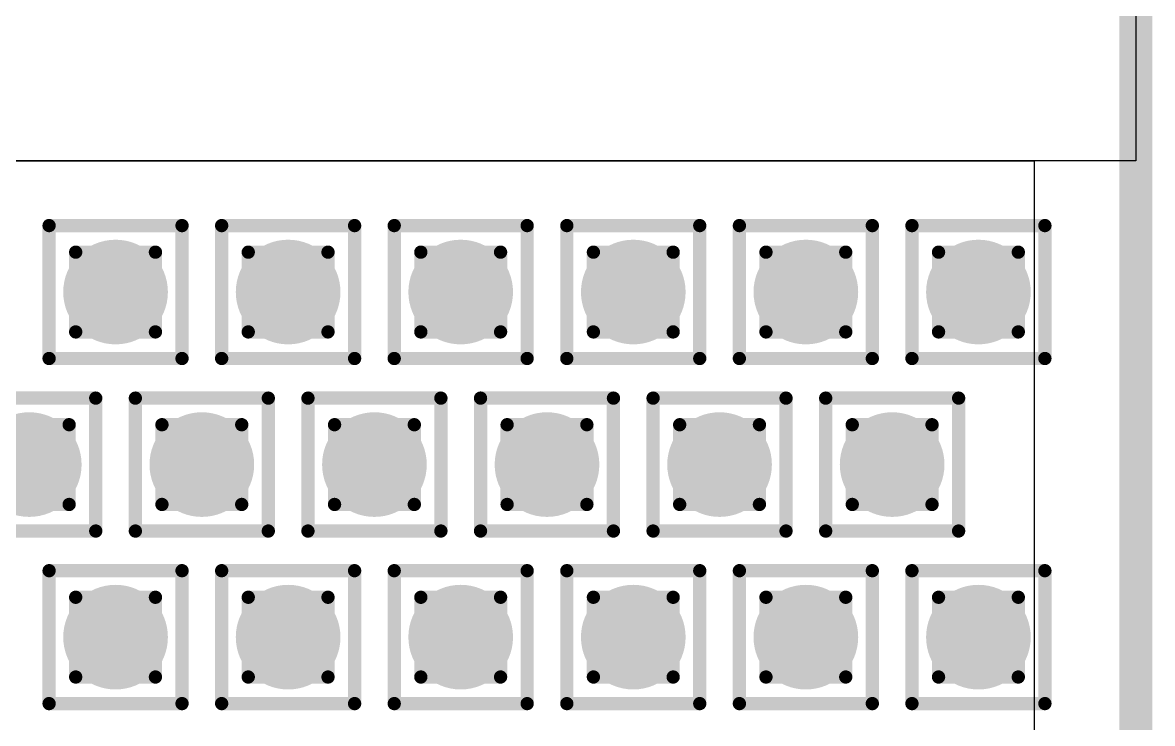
# Model space of a CAD drawing. Header units: inches. Extents: x -12 to 5357, y -8 to 5291.
# Drawn here: x 41.746 to 46.064, y 11.706 to 14.385 of the extents above; entities that cross this region are included whole.
import ezdxf

# ---------------------------------------------------------------- set-up
doc = ezdxf.new("R2010")
doc.units = ezdxf.units.IN
for name, color, linetype in [('Board Outline', 216, 'Continuous'), ('Bottom Layer', 5, 'Continuous'), ('Drill Drawing', 1, 'Continuous'), ('Ground', 16, 'Continuous'), ('Multi-Layer', 9, 'Continuous'), ('Power', 76, 'Continuous'), ('Top Layer', 1, 'Continuous'), ('Via Holes', 16, 'Continuous')]:
    doc.layers.add(name, color=color, linetype=linetype)

msp = doc.modelspace()

# ---------------------------------------------------------------- hatches: boundary and pattern name
at = {"layer": 'Bottom Layer'}
h = msp.add_hatch(color=5, dxfattribs=at)
edge = h.paths.add_edge_path()
edge.add_arc((42.1011, 13.3553), 0.2, 0, 360)
h = msp.add_hatch(color=5, dxfattribs=at)
edge = h.paths.add_edge_path()
edge.add_arc((42.7606, 13.3553), 0.2, 0, 360)
h = msp.add_hatch(color=5, dxfattribs=at)
edge = h.paths.add_edge_path()
edge.add_arc((43.4201, 13.3553), 0.2, 0, 360)
h = msp.add_hatch(color=5, dxfattribs=at)
edge = h.paths.add_edge_path()
edge.add_arc((44.0797, 13.3553), 0.2, 0, 360)
h = msp.add_hatch(color=5, dxfattribs=at)
edge = h.paths.add_edge_path()
edge.add_arc((44.7392, 13.3553), 0.2, 0, 360)
h = msp.add_hatch(color=5, dxfattribs=at)
edge = h.paths.add_edge_path()
edge.add_arc((45.3987, 13.3553), 0.2, 0, 360)
h = msp.add_hatch(color=5, dxfattribs=at)
edge = h.paths.add_edge_path()
edge.add_arc((41.7713, 12.6958), 0.2, 0, 360)
h = msp.add_hatch(color=5, dxfattribs=at)
edge = h.paths.add_edge_path()
edge.add_arc((42.4308, 12.6958), 0.2, 0, 360)
h = msp.add_hatch(color=5, dxfattribs=at)
edge = h.paths.add_edge_path()
edge.add_arc((43.0904, 12.6958), 0.2, 0, 360)
h = msp.add_hatch(color=5, dxfattribs=at)
edge = h.paths.add_edge_path()
edge.add_arc((43.7499, 12.6958), 0.2, 0, 360)
h = msp.add_hatch(color=5, dxfattribs=at)
edge = h.paths.add_edge_path()
edge.add_arc((44.4094, 12.6958), 0.2, 0, 360)
h = msp.add_hatch(color=5, dxfattribs=at)
edge = h.paths.add_edge_path()
edge.add_arc((45.069, 12.6958), 0.2, 0, 360)
h = msp.add_hatch(color=5, dxfattribs=at)
edge = h.paths.add_edge_path()
edge.add_arc((42.1011, 12.0362), 0.2, 0, 360)
h = msp.add_hatch(color=5, dxfattribs=at)
edge = h.paths.add_edge_path()
edge.add_arc((42.7606, 12.0362), 0.2, 0, 360)
h = msp.add_hatch(color=5, dxfattribs=at)
edge = h.paths.add_edge_path()
edge.add_arc((43.4201, 12.0362), 0.2, 0, 360)
h = msp.add_hatch(color=5, dxfattribs=at)
edge = h.paths.add_edge_path()
edge.add_arc((44.0797, 12.0362), 0.2, 0, 360)
h = msp.add_hatch(color=5, dxfattribs=at)
edge = h.paths.add_edge_path()
edge.add_arc((44.7392, 12.0362), 0.2, 0, 360)
h = msp.add_hatch(color=5, dxfattribs=at)
edge = h.paths.add_edge_path()
edge.add_arc((45.3987, 12.0362), 0.2, 0, 360)
at = {"layer": 'Ground'}
h = msp.add_hatch(color=16, dxfattribs=at)
edge = h.paths.add_edge_path()
edge.add_arc((42.1011, 13.3553), 0.2, 0, 360)
h = msp.add_hatch(color=16, dxfattribs=at)
edge = h.paths.add_edge_path()
edge.add_arc((42.7606, 13.3553), 0.2, 0, 360)
h = msp.add_hatch(color=16, dxfattribs=at)
edge = h.paths.add_edge_path()
edge.add_arc((43.4201, 13.3553), 0.2, 0, 360)
h = msp.add_hatch(color=16, dxfattribs=at)
edge = h.paths.add_edge_path()
edge.add_arc((44.0797, 13.3553), 0.2, 0, 360)
h = msp.add_hatch(color=16, dxfattribs=at)
edge = h.paths.add_edge_path()
edge.add_arc((44.7392, 13.3553), 0.2, 0, 360)
h = msp.add_hatch(color=16, dxfattribs=at)
edge = h.paths.add_edge_path()
edge.add_arc((45.3987, 13.3553), 0.2, 0, 360)
h = msp.add_hatch(color=16, dxfattribs=at)
edge = h.paths.add_edge_path()
edge.add_arc((41.7713, 12.6958), 0.2, 0, 360)
h = msp.add_hatch(color=16, dxfattribs=at)
edge = h.paths.add_edge_path()
edge.add_arc((42.4308, 12.6958), 0.2, 0, 360)
h = msp.add_hatch(color=16, dxfattribs=at)
edge = h.paths.add_edge_path()
edge.add_arc((43.0904, 12.6958), 0.2, 0, 360)
h = msp.add_hatch(color=16, dxfattribs=at)
edge = h.paths.add_edge_path()
edge.add_arc((43.7499, 12.6958), 0.2, 0, 360)
h = msp.add_hatch(color=16, dxfattribs=at)
edge = h.paths.add_edge_path()
edge.add_arc((44.4094, 12.6958), 0.2, 0, 360)
h = msp.add_hatch(color=16, dxfattribs=at)
edge = h.paths.add_edge_path()
edge.add_arc((45.069, 12.6958), 0.2, 0, 360)
h = msp.add_hatch(color=16, dxfattribs=at)
edge = h.paths.add_edge_path()
edge.add_arc((42.1011, 12.0362), 0.2, 0, 360)
h = msp.add_hatch(color=16, dxfattribs=at)
edge = h.paths.add_edge_path()
edge.add_arc((42.7606, 12.0362), 0.2, 0, 360)
h = msp.add_hatch(color=16, dxfattribs=at)
edge = h.paths.add_edge_path()
edge.add_arc((43.4201, 12.0362), 0.2, 0, 360)
h = msp.add_hatch(color=16, dxfattribs=at)
edge = h.paths.add_edge_path()
edge.add_arc((44.0797, 12.0362), 0.2, 0, 360)
h = msp.add_hatch(color=16, dxfattribs=at)
edge = h.paths.add_edge_path()
edge.add_arc((44.7392, 12.0362), 0.2, 0, 360)
h = msp.add_hatch(color=16, dxfattribs=at)
edge = h.paths.add_edge_path()
edge.add_arc((45.3987, 12.0362), 0.2, 0, 360)
at = {"layer": 'Power'}
h = msp.add_hatch(color=76, dxfattribs=at)
edge = h.paths.add_edge_path()
edge.add_arc((42.1011, 13.3553), 0.2, 0, 360)
h = msp.add_hatch(color=76, dxfattribs=at)
edge = h.paths.add_edge_path()
edge.add_arc((42.7606, 13.3553), 0.2, 0, 360)
h = msp.add_hatch(color=76, dxfattribs=at)
edge = h.paths.add_edge_path()
edge.add_arc((43.4201, 13.3553), 0.2, 0, 360)
h = msp.add_hatch(color=76, dxfattribs=at)
edge = h.paths.add_edge_path()
edge.add_arc((44.0797, 13.3553), 0.2, 0, 360)
h = msp.add_hatch(color=76, dxfattribs=at)
edge = h.paths.add_edge_path()
edge.add_arc((44.7392, 13.3553), 0.2, 0, 360)
h = msp.add_hatch(color=76, dxfattribs=at)
edge = h.paths.add_edge_path()
edge.add_arc((45.3987, 13.3553), 0.2, 0, 360)
h = msp.add_hatch(color=76, dxfattribs=at)
edge = h.paths.add_edge_path()
edge.add_arc((41.7713, 12.6958), 0.2, 0, 360)
h = msp.add_hatch(color=76, dxfattribs=at)
edge = h.paths.add_edge_path()
edge.add_arc((42.4308, 12.6958), 0.2, 0, 360)
h = msp.add_hatch(color=76, dxfattribs=at)
edge = h.paths.add_edge_path()
edge.add_arc((43.0904, 12.6958), 0.2, 0, 360)
h = msp.add_hatch(color=76, dxfattribs=at)
edge = h.paths.add_edge_path()
edge.add_arc((43.7499, 12.6958), 0.2, 0, 360)
h = msp.add_hatch(color=76, dxfattribs=at)
edge = h.paths.add_edge_path()
edge.add_arc((44.4094, 12.6958), 0.2, 0, 360)
h = msp.add_hatch(color=76, dxfattribs=at)
edge = h.paths.add_edge_path()
edge.add_arc((45.069, 12.6958), 0.2, 0, 360)
h = msp.add_hatch(color=76, dxfattribs=at)
edge = h.paths.add_edge_path()
edge.add_arc((42.1011, 12.0362), 0.2, 0, 360)
h = msp.add_hatch(color=76, dxfattribs=at)
edge = h.paths.add_edge_path()
edge.add_arc((42.7606, 12.0362), 0.2, 0, 360)
h = msp.add_hatch(color=76, dxfattribs=at)
edge = h.paths.add_edge_path()
edge.add_arc((43.4201, 12.0362), 0.2, 0, 360)
h = msp.add_hatch(color=76, dxfattribs=at)
edge = h.paths.add_edge_path()
edge.add_arc((44.0797, 12.0362), 0.2, 0, 360)
h = msp.add_hatch(color=76, dxfattribs=at)
edge = h.paths.add_edge_path()
edge.add_arc((44.7392, 12.0362), 0.2, 0, 360)
h = msp.add_hatch(color=76, dxfattribs=at)
edge = h.paths.add_edge_path()
edge.add_arc((45.3987, 12.0362), 0.2, 0, 360)
at = {"layer": 'Top Layer'}
h = msp.add_hatch(color=1, dxfattribs=at)
edge = h.paths.add_edge_path()
edge.add_arc((42.1011, 13.3553), 0.2, 0, 360)
h = msp.add_hatch(color=1, dxfattribs=at)
edge = h.paths.add_edge_path()
edge.add_arc((42.7606, 13.3553), 0.2, 0, 360)
h = msp.add_hatch(color=1, dxfattribs=at)
edge = h.paths.add_edge_path()
edge.add_arc((43.4201, 13.3553), 0.2, 0, 360)
h = msp.add_hatch(color=1, dxfattribs=at)
edge = h.paths.add_edge_path()
edge.add_arc((44.0797, 13.3553), 0.2, 0, 360)
h = msp.add_hatch(color=1, dxfattribs=at)
edge = h.paths.add_edge_path()
edge.add_arc((44.7392, 13.3553), 0.2, 0, 360)
h = msp.add_hatch(color=1, dxfattribs=at)
edge = h.paths.add_edge_path()
edge.add_arc((45.3987, 13.3553), 0.2, 0, 360)
h = msp.add_hatch(color=1, dxfattribs=at)
edge = h.paths.add_edge_path()
edge.add_arc((41.7713, 12.6958), 0.2, 0, 360)
h = msp.add_hatch(color=1, dxfattribs=at)
edge = h.paths.add_edge_path()
edge.add_arc((42.4308, 12.6958), 0.2, 0, 360)
h = msp.add_hatch(color=1, dxfattribs=at)
edge = h.paths.add_edge_path()
edge.add_arc((43.0904, 12.6958), 0.2, 0, 360)
h = msp.add_hatch(color=1, dxfattribs=at)
edge = h.paths.add_edge_path()
edge.add_arc((43.7499, 12.6958), 0.2, 0, 360)
h = msp.add_hatch(color=1, dxfattribs=at)
edge = h.paths.add_edge_path()
edge.add_arc((44.4094, 12.6958), 0.2, 0, 360)
h = msp.add_hatch(color=1, dxfattribs=at)
edge = h.paths.add_edge_path()
edge.add_arc((45.069, 12.6958), 0.2, 0, 360)
h = msp.add_hatch(color=1, dxfattribs=at)
edge = h.paths.add_edge_path()
edge.add_arc((42.1011, 12.0362), 0.2, 0, 360)
h = msp.add_hatch(color=1, dxfattribs=at)
edge = h.paths.add_edge_path()
edge.add_arc((42.7606, 12.0362), 0.2, 0, 360)
h = msp.add_hatch(color=1, dxfattribs=at)
edge = h.paths.add_edge_path()
edge.add_arc((43.4201, 12.0362), 0.2, 0, 360)
h = msp.add_hatch(color=1, dxfattribs=at)
edge = h.paths.add_edge_path()
edge.add_arc((44.0797, 12.0362), 0.2, 0, 360)
h = msp.add_hatch(color=1, dxfattribs=at)
edge = h.paths.add_edge_path()
edge.add_arc((44.7392, 12.0362), 0.2, 0, 360)
h = msp.add_hatch(color=1, dxfattribs=at)
edge = h.paths.add_edge_path()
edge.add_arc((45.3987, 12.0362), 0.2, 0, 360)
at = {"layer": 'Via Holes'}
h = msp.add_hatch(color=7, dxfattribs=at)
edge = h.paths.add_edge_path()
edge.add_arc((42.1011, 13.3553), 0.1, 0, 360)
h = msp.add_hatch(color=7, dxfattribs=at)
edge = h.paths.add_edge_path()
edge.add_arc((42.7606, 13.3553), 0.1, 0, 360)
h = msp.add_hatch(color=7, dxfattribs=at)
edge = h.paths.add_edge_path()
edge.add_arc((43.4201, 13.3553), 0.1, 0, 360)
h = msp.add_hatch(color=7, dxfattribs=at)
edge = h.paths.add_edge_path()
edge.add_arc((44.0797, 13.3553), 0.1, 0, 360)
h = msp.add_hatch(color=7, dxfattribs=at)
edge = h.paths.add_edge_path()
edge.add_arc((44.7392, 13.3553), 0.1, 0, 360)
h = msp.add_hatch(color=7, dxfattribs=at)
edge = h.paths.add_edge_path()
edge.add_arc((45.3987, 13.3553), 0.1, 0, 360)
h = msp.add_hatch(color=7, dxfattribs=at)
edge = h.paths.add_edge_path()
edge.add_arc((41.7713, 12.6958), 0.1, 0, 360)
h = msp.add_hatch(color=7, dxfattribs=at)
edge = h.paths.add_edge_path()
edge.add_arc((42.4308, 12.6958), 0.1, 0, 360)
h = msp.add_hatch(color=7, dxfattribs=at)
edge = h.paths.add_edge_path()
edge.add_arc((43.0904, 12.6958), 0.1, 0, 360)
h = msp.add_hatch(color=7, dxfattribs=at)
edge = h.paths.add_edge_path()
edge.add_arc((43.7499, 12.6958), 0.1, 0, 360)
h = msp.add_hatch(color=7, dxfattribs=at)
edge = h.paths.add_edge_path()
edge.add_arc((44.4094, 12.6958), 0.1, 0, 360)
h = msp.add_hatch(color=7, dxfattribs=at)
edge = h.paths.add_edge_path()
edge.add_arc((45.069, 12.6958), 0.1, 0, 360)
h = msp.add_hatch(color=7, dxfattribs=at)
edge = h.paths.add_edge_path()
edge.add_arc((42.1011, 12.0362), 0.1, 0, 360)
h = msp.add_hatch(color=7, dxfattribs=at)
edge = h.paths.add_edge_path()
edge.add_arc((42.7606, 12.0362), 0.1, 0, 360)
h = msp.add_hatch(color=7, dxfattribs=at)
edge = h.paths.add_edge_path()
edge.add_arc((43.4201, 12.0362), 0.1, 0, 360)
h = msp.add_hatch(color=7, dxfattribs=at)
edge = h.paths.add_edge_path()
edge.add_arc((44.0797, 12.0362), 0.1, 0, 360)
h = msp.add_hatch(color=7, dxfattribs=at)
edge = h.paths.add_edge_path()
edge.add_arc((44.7392, 12.0362), 0.1, 0, 360)
h = msp.add_hatch(color=7, dxfattribs=at)
edge = h.paths.add_edge_path()
edge.add_arc((45.3987, 12.0362), 0.1, 0, 360)

# ---------------------------------------------------------------- linework, layer by layer
at = {"layer": 'Board Outline', "const_width": 0.127}
msp.add_lwpolyline([(46.0001, -1.4599), (46.0001, 55.438)], dxfattribs=at)
at = {"layer": 'Bottom Layer'}
for p, q in [((35.0001, 13.8565), (45.6117, 13.8565)), ((45.6117, 13.8565), (45.6117, -1.4599))]:
    msp.add_line(p, q, dxfattribs=at)
at = {"layer": 'Drill Drawing', "const_width": 0.0508}
for points in [[(41.8471, 13.6093), (42.3551, 13.6093)], [(41.8471, 13.1013), (41.8471, 13.6093)], [(42.3551, 13.1013), (42.3551, 13.6093)], [(42.5066, 13.6093), (43.0146, 13.6093)], [(42.5066, 13.1013), (42.5066, 13.6093)], [(43.0146, 13.1013), (43.0146, 13.6093)], [(43.1661, 13.6093), (43.6741, 13.6093)], [(43.1661, 13.1013), (43.1661, 13.6093)], [(43.6741, 13.1013), (43.6741, 13.6093)], [(43.8257, 13.6093), (44.3337, 13.6093)], [(43.8257, 13.1013), (43.8257, 13.6093)], [(44.3337, 13.1013), (44.3337, 13.6093)], [(44.4852, 13.6093), (44.9932, 13.6093)], [(44.4852, 13.1013), (44.4852, 13.6093)], [(44.9932, 13.1013), (44.9932, 13.6093)], [(45.1447, 13.6093), (45.6527, 13.6093)], [(45.1447, 13.1013), (45.1447, 13.6093)], [(45.6527, 13.1013), (45.6527, 13.6093)], [(41.9487, 13.5077), (42.2535, 13.5077)], [(41.9487, 13.2029), (41.9487, 13.5077)], [(42.2535, 13.2029), (42.2535, 13.5077)], [(42.6082, 13.5077), (42.913, 13.5077)], [(42.6082, 13.2029), (42.6082, 13.5077)], [(42.913, 13.2029), (42.913, 13.5077)], [(43.2677, 13.5077), (43.5725, 13.5077)], [(43.2677, 13.2029), (43.2677, 13.5077)], [(43.5725, 13.2029), (43.5725, 13.5077)], [(43.9273, 13.5077), (44.2321, 13.5077)], [(43.9273, 13.2029), (43.9273, 13.5077)], [(44.2321, 13.2029), (44.2321, 13.5077)], [(44.5868, 13.5077), (44.8916, 13.5077)], [(44.5868, 13.2029), (44.5868, 13.5077)], [(44.8916, 13.2029), (44.8916, 13.5077)], [(45.2463, 13.5077), (45.5511, 13.5077)], [(45.2463, 13.2029), (45.2463, 13.5077)], [(45.5511, 13.2029), (45.5511, 13.5077)], [(41.9487, 13.2029), (42.2535, 13.2029)], [(42.6082, 13.2029), (42.913, 13.2029)], [(43.2677, 13.2029), (43.5725, 13.2029)], [(43.9273, 13.2029), (44.2321, 13.2029)], [(44.5868, 13.2029), (44.8916, 13.2029)], [(45.2463, 13.2029), (45.5511, 13.2029)], [(41.8471, 13.1013), (42.3551, 13.1013)], [(42.5066, 13.1013), (43.0146, 13.1013)], [(43.1661, 13.1013), (43.6741, 13.1013)], [(43.8257, 13.1013), (44.3337, 13.1013)], [(44.4852, 13.1013), (44.9932, 13.1013)], [(45.1447, 13.1013), (45.6527, 13.1013)], [(41.5173, 12.9498), (42.0253, 12.9498)], [(42.0253, 12.4418), (42.0253, 12.9498)], [(42.1768, 12.9498), (42.6848, 12.9498)], [(42.1768, 12.4418), (42.1768, 12.9498)], [(42.6848, 12.4418), (42.6848, 12.9498)], [(42.8364, 12.9498), (43.3444, 12.9498)], [(42.8364, 12.4418), (42.8364, 12.9498)], [(43.3444, 12.4418), (43.3444, 12.9498)], [(43.4959, 12.9498), (44.0039, 12.9498)], [(43.4959, 12.4418), (43.4959, 12.9498)], [(44.0039, 12.4418), (44.0039, 12.9498)], [(44.1554, 12.9498), (44.6634, 12.9498)], [(44.1554, 12.4418), (44.1554, 12.9498)], [(44.6634, 12.4418), (44.6634, 12.9498)], [(44.815, 12.9498), (45.323, 12.9498)], [(44.815, 12.4418), (44.815, 12.9498)], [(45.323, 12.4418), (45.323, 12.9498)], [(41.6189, 12.8482), (41.9237, 12.8482)], [(41.9237, 12.5434), (41.9237, 12.8482)], [(42.2784, 12.8482), (42.5832, 12.8482)], [(42.2784, 12.5434), (42.2784, 12.8482)], [(42.5832, 12.5434), (42.5832, 12.8482)], [(42.938, 12.8482), (43.2428, 12.8482)], [(42.938, 12.5434), (42.938, 12.8482)], [(43.2428, 12.5434), (43.2428, 12.8482)], [(43.5975, 12.8482), (43.9023, 12.8482)], [(43.5975, 12.5434), (43.5975, 12.8482)], [(43.9023, 12.5434), (43.9023, 12.8482)], [(44.257, 12.8482), (44.5618, 12.8482)], [(44.257, 12.5434), (44.257, 12.8482)], [(44.5618, 12.5434), (44.5618, 12.8482)], [(44.9166, 12.8482), (45.2214, 12.8482)], [(44.9166, 12.5434), (44.9166, 12.8482)], [(45.2214, 12.5434), (45.2214, 12.8482)], [(41.6189, 12.5434), (41.9237, 12.5434)], [(42.2784, 12.5434), (42.5832, 12.5434)], [(42.938, 12.5434), (43.2428, 12.5434)], [(43.5975, 12.5434), (43.9023, 12.5434)], [(44.257, 12.5434), (44.5618, 12.5434)], [(44.9166, 12.5434), (45.2214, 12.5434)], [(41.5173, 12.4418), (42.0253, 12.4418)], [(42.1768, 12.4418), (42.6848, 12.4418)], [(42.8364, 12.4418), (43.3444, 12.4418)], [(43.4959, 12.4418), (44.0039, 12.4418)], [(44.1554, 12.4418), (44.6634, 12.4418)], [(44.815, 12.4418), (45.323, 12.4418)], [(41.8471, 12.2902), (42.3551, 12.2902)], [(41.8471, 11.7822), (41.8471, 12.2902)], [(42.3551, 11.7822), (42.3551, 12.2902)], [(42.5066, 12.2902), (43.0146, 12.2902)], [(42.5066, 11.7822), (42.5066, 12.2902)], [(43.0146, 11.7822), (43.0146, 12.2902)], [(43.1661, 12.2902), (43.6741, 12.2902)], [(43.1661, 11.7822), (43.1661, 12.2902)], [(43.6741, 11.7822), (43.6741, 12.2902)], [(43.8257, 12.2902), (44.3337, 12.2902)], [(43.8257, 11.7822), (43.8257, 12.2902)], [(44.3337, 11.7822), (44.3337, 12.2902)], [(44.4852, 12.2902), (44.9932, 12.2902)], [(44.4852, 11.7822), (44.4852, 12.2902)], [(44.9932, 11.7822), (44.9932, 12.2902)], [(45.1447, 12.2902), (45.6527, 12.2902)], [(45.1447, 11.7822), (45.1447, 12.2902)], [(45.6527, 11.7822), (45.6527, 12.2902)], [(41.9487, 12.1886), (42.2535, 12.1886)], [(41.9487, 11.8838), (41.9487, 12.1886)], [(42.2535, 11.8838), (42.2535, 12.1886)], [(42.6082, 12.1886), (42.913, 12.1886)], [(42.6082, 11.8838), (42.6082, 12.1886)], [(42.913, 11.8838), (42.913, 12.1886)], [(43.2677, 12.1886), (43.5725, 12.1886)], [(43.2677, 11.8838), (43.2677, 12.1886)], [(43.5725, 11.8838), (43.5725, 12.1886)], [(43.9273, 12.1886), (44.2321, 12.1886)], [(43.9273, 11.8838), (43.9273, 12.1886)], [(44.2321, 11.8838), (44.2321, 12.1886)], [(44.5868, 12.1886), (44.8916, 12.1886)], [(44.5868, 11.8838), (44.5868, 12.1886)], [(44.8916, 11.8838), (44.8916, 12.1886)], [(45.2463, 12.1886), (45.5511, 12.1886)], [(45.2463, 11.8838), (45.2463, 12.1886)], [(45.5511, 11.8838), (45.5511, 12.1886)], [(41.9487, 11.8838), (42.2535, 11.8838)], [(42.6082, 11.8838), (42.913, 11.8838)], [(43.2677, 11.8838), (43.5725, 11.8838)], [(43.9273, 11.8838), (44.2321, 11.8838)], [(44.5868, 11.8838), (44.8916, 11.8838)], [(45.2463, 11.8838), (45.5511, 11.8838)], [(41.8471, 11.7822), (42.3551, 11.7822)], [(42.5066, 11.7822), (43.0146, 11.7822)], [(43.1661, 11.7822), (43.6741, 11.7822)], [(43.8257, 11.7822), (44.3337, 11.7822)], [(44.4852, 11.7822), (44.9932, 11.7822)], [(45.1447, 11.7822), (45.6527, 11.7822)]]:
    msp.add_lwpolyline(points, dxfattribs=at)
at = {"layer": 'Drill Drawing', "const_width": 0.0254}
for points in [[(41.8344, 13.6093, 1), (41.8598, 13.6093, 1)], [(41.8344, 13.6093, 1), (41.8598, 13.6093, 1)], [(42.3424, 13.6093, 1), (42.3678, 13.6093, 1)], [(42.3424, 13.6093, 1), (42.3678, 13.6093, 1)], [(42.4939, 13.6093, 1), (42.5193, 13.6093, 1)], [(42.4939, 13.6093, 1), (42.5193, 13.6093, 1)], [(43.0019, 13.6093, 1), (43.0273, 13.6093, 1)], [(43.0019, 13.6093, 1), (43.0273, 13.6093, 1)], [(43.1534, 13.6093, 1), (43.1788, 13.6093, 1)], [(43.1534, 13.6093, 1), (43.1788, 13.6093, 1)], [(43.6614, 13.6093, 1), (43.6868, 13.6093, 1)], [(43.6614, 13.6093, 1), (43.6868, 13.6093, 1)], [(43.813, 13.6093, 1), (43.8384, 13.6093, 1)], [(43.813, 13.6093, 1), (43.8384, 13.6093, 1)], [(44.321, 13.6093, 1), (44.3464, 13.6093, 1)], [(44.321, 13.6093, 1), (44.3464, 13.6093, 1)], [(44.4725, 13.6093, 1), (44.4979, 13.6093, 1)], [(44.4725, 13.6093, 1), (44.4979, 13.6093, 1)], [(44.9805, 13.6093, 1), (45.0059, 13.6093, 1)], [(44.9805, 13.6093, 1), (45.0059, 13.6093, 1)], [(45.132, 13.6093, 1), (45.1574, 13.6093, 1)], [(45.132, 13.6093, 1), (45.1574, 13.6093, 1)], [(45.64, 13.6093, 1), (45.6654, 13.6093, 1)], [(45.64, 13.6093, 1), (45.6654, 13.6093, 1)], [(41.936, 13.5077, 1), (41.9614, 13.5077, 1)], [(41.936, 13.5077, 1), (41.9614, 13.5077, 1)], [(42.2408, 13.5077, 1), (42.2662, 13.5077, 1)], [(42.2408, 13.5077, 1), (42.2662, 13.5077, 1)], [(42.5955, 13.5077, 1), (42.6209, 13.5077, 1)], [(42.5955, 13.5077, 1), (42.6209, 13.5077, 1)], [(42.9003, 13.5077, 1), (42.9257, 13.5077, 1)], [(42.9003, 13.5077, 1), (42.9257, 13.5077, 1)], [(43.255, 13.5077, 1), (43.2804, 13.5077, 1)], [(43.255, 13.5077, 1), (43.2804, 13.5077, 1)], [(43.5598, 13.5077, 1), (43.5852, 13.5077, 1)], [(43.5598, 13.5077, 1), (43.5852, 13.5077, 1)], [(43.9146, 13.5077, 1), (43.94, 13.5077, 1)], [(43.9146, 13.5077, 1), (43.94, 13.5077, 1)], [(44.2194, 13.5077, 1), (44.2448, 13.5077, 1)], [(44.2194, 13.5077, 1), (44.2448, 13.5077, 1)], [(44.5741, 13.5077, 1), (44.5995, 13.5077, 1)], [(44.5741, 13.5077, 1), (44.5995, 13.5077, 1)], [(44.8789, 13.5077, 1), (44.9043, 13.5077, 1)], [(44.8789, 13.5077, 1), (44.9043, 13.5077, 1)], [(45.2336, 13.5077, 1), (45.259, 13.5077, 1)], [(45.2336, 13.5077, 1), (45.259, 13.5077, 1)], [(45.5384, 13.5077, 1), (45.5638, 13.5077, 1)], [(45.5384, 13.5077, 1), (45.5638, 13.5077, 1)], [(41.936, 13.2029, 1), (41.9614, 13.2029, 1)], [(41.936, 13.2029, 1), (41.9614, 13.2029, 1)], [(42.2408, 13.2029, 1), (42.2662, 13.2029, 1)], [(42.2408, 13.2029, 1), (42.2662, 13.2029, 1)], [(42.5955, 13.2029, 1), (42.6209, 13.2029, 1)], [(42.5955, 13.2029, 1), (42.6209, 13.2029, 1)], [(42.9003, 13.2029, 1), (42.9257, 13.2029, 1)], [(42.9003, 13.2029, 1), (42.9257, 13.2029, 1)], [(43.255, 13.2029, 1), (43.2804, 13.2029, 1)], [(43.255, 13.2029, 1), (43.2804, 13.2029, 1)], [(43.5598, 13.2029, 1), (43.5852, 13.2029, 1)], [(43.5598, 13.2029, 1), (43.5852, 13.2029, 1)], [(43.9146, 13.2029, 1), (43.94, 13.2029, 1)], [(43.9146, 13.2029, 1), (43.94, 13.2029, 1)], [(44.2194, 13.2029, 1), (44.2448, 13.2029, 1)], [(44.2194, 13.2029, 1), (44.2448, 13.2029, 1)], [(44.5741, 13.2029, 1), (44.5995, 13.2029, 1)], [(44.5741, 13.2029, 1), (44.5995, 13.2029, 1)], [(44.8789, 13.2029, 1), (44.9043, 13.2029, 1)], [(44.8789, 13.2029, 1), (44.9043, 13.2029, 1)], [(45.2336, 13.2029, 1), (45.259, 13.2029, 1)], [(45.2336, 13.2029, 1), (45.259, 13.2029, 1)], [(45.5384, 13.2029, 1), (45.5638, 13.2029, 1)], [(45.5384, 13.2029, 1), (45.5638, 13.2029, 1)], [(41.8344, 13.1013, 1), (41.8598, 13.1013, 1)], [(41.8344, 13.1013, 1), (41.8598, 13.1013, 1)], [(42.3424, 13.1013, 1), (42.3678, 13.1013, 1)], [(42.3424, 13.1013, 1), (42.3678, 13.1013, 1)], [(42.4939, 13.1013, 1), (42.5193, 13.1013, 1)], [(42.4939, 13.1013, 1), (42.5193, 13.1013, 1)], [(43.0019, 13.1013, 1), (43.0273, 13.1013, 1)], [(43.0019, 13.1013, 1), (43.0273, 13.1013, 1)], [(43.1534, 13.1013, 1), (43.1788, 13.1013, 1)], [(43.1534, 13.1013, 1), (43.1788, 13.1013, 1)], [(43.6614, 13.1013, 1), (43.6868, 13.1013, 1)], [(43.6614, 13.1013, 1), (43.6868, 13.1013, 1)], [(43.813, 13.1013, 1), (43.8384, 13.1013, 1)], [(43.813, 13.1013, 1), (43.8384, 13.1013, 1)], [(44.321, 13.1013, 1), (44.3464, 13.1013, 1)], [(44.321, 13.1013, 1), (44.3464, 13.1013, 1)], [(44.4725, 13.1013, 1), (44.4979, 13.1013, 1)], [(44.4725, 13.1013, 1), (44.4979, 13.1013, 1)], [(44.9805, 13.1013, 1), (45.0059, 13.1013, 1)], [(44.9805, 13.1013, 1), (45.0059, 13.1013, 1)], [(45.132, 13.1013, 1), (45.1574, 13.1013, 1)], [(45.132, 13.1013, 1), (45.1574, 13.1013, 1)], [(45.64, 13.1013, 1), (45.6654, 13.1013, 1)], [(45.64, 13.1013, 1), (45.6654, 13.1013, 1)], [(42.0126, 12.9498, 1), (42.038, 12.9498, 1)], [(42.0126, 12.9498, 1), (42.038, 12.9498, 1)], [(42.1641, 12.9498, 1), (42.1895, 12.9498, 1)], [(42.1641, 12.9498, 1), (42.1895, 12.9498, 1)], [(42.6721, 12.9498, 1), (42.6975, 12.9498, 1)], [(42.6721, 12.9498, 1), (42.6975, 12.9498, 1)], [(42.8237, 12.9498, 1), (42.8491, 12.9498, 1)], [(42.8237, 12.9498, 1), (42.8491, 12.9498, 1)], [(43.3317, 12.9498, 1), (43.3571, 12.9498, 1)], [(43.3317, 12.9498, 1), (43.3571, 12.9498, 1)], [(43.4832, 12.9498, 1), (43.5086, 12.9498, 1)], [(43.4832, 12.9498, 1), (43.5086, 12.9498, 1)], [(43.9912, 12.9498, 1), (44.0166, 12.9498, 1)], [(43.9912, 12.9498, 1), (44.0166, 12.9498, 1)], [(44.1427, 12.9498, 1), (44.1681, 12.9498, 1)], [(44.1427, 12.9498, 1), (44.1681, 12.9498, 1)], [(44.6507, 12.9498, 1), (44.6761, 12.9498, 1)], [(44.6507, 12.9498, 1), (44.6761, 12.9498, 1)], [(44.8023, 12.9498, 1), (44.8277, 12.9498, 1)], [(44.8023, 12.9498, 1), (44.8277, 12.9498, 1)], [(45.3103, 12.9498, 1), (45.3357, 12.9498, 1)], [(45.3103, 12.9498, 1), (45.3357, 12.9498, 1)], [(41.911, 12.8482, 1), (41.9364, 12.8482, 1)], [(41.911, 12.8482, 1), (41.9364, 12.8482, 1)], [(42.2657, 12.8482, 1), (42.2911, 12.8482, 1)], [(42.2657, 12.8482, 1), (42.2911, 12.8482, 1)], [(42.5705, 12.8482, 1), (42.5959, 12.8482, 1)], [(42.5705, 12.8482, 1), (42.5959, 12.8482, 1)], [(42.9253, 12.8482, 1), (42.9507, 12.8482, 1)], [(42.9253, 12.8482, 1), (42.9507, 12.8482, 1)], [(43.2301, 12.8482, 1), (43.2555, 12.8482, 1)], [(43.2301, 12.8482, 1), (43.2555, 12.8482, 1)], [(43.5848, 12.8482, 1), (43.6102, 12.8482, 1)], [(43.5848, 12.8482, 1), (43.6102, 12.8482, 1)], [(43.8896, 12.8482, 1), (43.915, 12.8482, 1)], [(43.8896, 12.8482, 1), (43.915, 12.8482, 1)], [(44.2443, 12.8482, 1), (44.2697, 12.8482, 1)], [(44.2443, 12.8482, 1), (44.2697, 12.8482, 1)], [(44.5491, 12.8482, 1), (44.5745, 12.8482, 1)], [(44.5491, 12.8482, 1), (44.5745, 12.8482, 1)], [(44.9039, 12.8482, 1), (44.9293, 12.8482, 1)], [(44.9039, 12.8482, 1), (44.9293, 12.8482, 1)], [(45.2087, 12.8482, 1), (45.2341, 12.8482, 1)], [(45.2087, 12.8482, 1), (45.2341, 12.8482, 1)], [(41.911, 12.5434, 1), (41.9364, 12.5434, 1)], [(41.911, 12.5434, 1), (41.9364, 12.5434, 1)], [(42.2657, 12.5434, 1), (42.2911, 12.5434, 1)], [(42.2657, 12.5434, 1), (42.2911, 12.5434, 1)], [(42.5705, 12.5434, 1), (42.5959, 12.5434, 1)], [(42.5705, 12.5434, 1), (42.5959, 12.5434, 1)], [(42.9253, 12.5434, 1), (42.9507, 12.5434, 1)], [(42.9253, 12.5434, 1), (42.9507, 12.5434, 1)], [(43.2301, 12.5434, 1), (43.2555, 12.5434, 1)], [(43.2301, 12.5434, 1), (43.2555, 12.5434, 1)], [(43.5848, 12.5434, 1), (43.6102, 12.5434, 1)], [(43.5848, 12.5434, 1), (43.6102, 12.5434, 1)], [(43.8896, 12.5434, 1), (43.915, 12.5434, 1)], [(43.8896, 12.5434, 1), (43.915, 12.5434, 1)], [(44.2443, 12.5434, 1), (44.2697, 12.5434, 1)], [(44.2443, 12.5434, 1), (44.2697, 12.5434, 1)], [(44.5491, 12.5434, 1), (44.5745, 12.5434, 1)], [(44.5491, 12.5434, 1), (44.5745, 12.5434, 1)], [(44.9039, 12.5434, 1), (44.9293, 12.5434, 1)], [(44.9039, 12.5434, 1), (44.9293, 12.5434, 1)], [(45.2087, 12.5434, 1), (45.2341, 12.5434, 1)], [(45.2087, 12.5434, 1), (45.2341, 12.5434, 1)], [(42.0126, 12.4418, 1), (42.038, 12.4418, 1)], [(42.0126, 12.4418, 1), (42.038, 12.4418, 1)], [(42.1641, 12.4418, 1), (42.1895, 12.4418, 1)], [(42.1641, 12.4418, 1), (42.1895, 12.4418, 1)], [(42.6721, 12.4418, 1), (42.6975, 12.4418, 1)], [(42.6721, 12.4418, 1), (42.6975, 12.4418, 1)], [(42.8237, 12.4418, 1), (42.8491, 12.4418, 1)], [(42.8237, 12.4418, 1), (42.8491, 12.4418, 1)], [(43.3317, 12.4418, 1), (43.3571, 12.4418, 1)], [(43.3317, 12.4418, 1), (43.3571, 12.4418, 1)], [(43.4832, 12.4418, 1), (43.5086, 12.4418, 1)], [(43.4832, 12.4418, 1), (43.5086, 12.4418, 1)], [(43.9912, 12.4418, 1), (44.0166, 12.4418, 1)], [(43.9912, 12.4418, 1), (44.0166, 12.4418, 1)], [(44.1427, 12.4418, 1), (44.1681, 12.4418, 1)], [(44.1427, 12.4418, 1), (44.1681, 12.4418, 1)], [(44.6507, 12.4418, 1), (44.6761, 12.4418, 1)], [(44.6507, 12.4418, 1), (44.6761, 12.4418, 1)], [(44.8023, 12.4418, 1), (44.8277, 12.4418, 1)], [(44.8023, 12.4418, 1), (44.8277, 12.4418, 1)], [(45.3103, 12.4418, 1), (45.3357, 12.4418, 1)], [(45.3103, 12.4418, 1), (45.3357, 12.4418, 1)], [(41.8344, 12.2902, 1), (41.8598, 12.2902, 1)], [(41.8344, 12.2902, 1), (41.8598, 12.2902, 1)], [(42.3424, 12.2902, 1), (42.3678, 12.2902, 1)], [(42.3424, 12.2902, 1), (42.3678, 12.2902, 1)], [(42.4939, 12.2902, 1), (42.5193, 12.2902, 1)], [(42.4939, 12.2902, 1), (42.5193, 12.2902, 1)], [(43.0019, 12.2902, 1), (43.0273, 12.2902, 1)], [(43.0019, 12.2902, 1), (43.0273, 12.2902, 1)], [(43.1534, 12.2902, 1), (43.1788, 12.2902, 1)], [(43.1534, 12.2902, 1), (43.1788, 12.2902, 1)], [(43.6614, 12.2902, 1), (43.6868, 12.2902, 1)], [(43.6614, 12.2902, 1), (43.6868, 12.2902, 1)], [(43.813, 12.2902, 1), (43.8384, 12.2902, 1)], [(43.813, 12.2902, 1), (43.8384, 12.2902, 1)], [(44.321, 12.2902, 1), (44.3464, 12.2902, 1)], [(44.321, 12.2902, 1), (44.3464, 12.2902, 1)], [(44.4725, 12.2902, 1), (44.4979, 12.2902, 1)], [(44.4725, 12.2902, 1), (44.4979, 12.2902, 1)], [(44.9805, 12.2902, 1), (45.0059, 12.2902, 1)], [(44.9805, 12.2902, 1), (45.0059, 12.2902, 1)], [(45.132, 12.2902, 1), (45.1574, 12.2902, 1)], [(45.132, 12.2902, 1), (45.1574, 12.2902, 1)], [(45.64, 12.2902, 1), (45.6654, 12.2902, 1)], [(45.64, 12.2902, 1), (45.6654, 12.2902, 1)], [(41.936, 12.1886, 1), (41.9614, 12.1886, 1)], [(41.936, 12.1886, 1), (41.9614, 12.1886, 1)], [(42.2408, 12.1886, 1), (42.2662, 12.1886, 1)], [(42.2408, 12.1886, 1), (42.2662, 12.1886, 1)], [(42.5955, 12.1886, 1), (42.6209, 12.1886, 1)], [(42.5955, 12.1886, 1), (42.6209, 12.1886, 1)], [(42.9003, 12.1886, 1), (42.9257, 12.1886, 1)], [(42.9003, 12.1886, 1), (42.9257, 12.1886, 1)], [(43.255, 12.1886, 1), (43.2804, 12.1886, 1)], [(43.255, 12.1886, 1), (43.2804, 12.1886, 1)], [(43.5598, 12.1886, 1), (43.5852, 12.1886, 1)], [(43.5598, 12.1886, 1), (43.5852, 12.1886, 1)], [(43.9146, 12.1886, 1), (43.94, 12.1886, 1)], [(43.9146, 12.1886, 1), (43.94, 12.1886, 1)], [(44.2194, 12.1886, 1), (44.2448, 12.1886, 1)], [(44.2194, 12.1886, 1), (44.2448, 12.1886, 1)], [(44.5741, 12.1886, 1), (44.5995, 12.1886, 1)], [(44.5741, 12.1886, 1), (44.5995, 12.1886, 1)], [(44.8789, 12.1886, 1), (44.9043, 12.1886, 1)], [(44.8789, 12.1886, 1), (44.9043, 12.1886, 1)], [(45.2336, 12.1886, 1), (45.259, 12.1886, 1)], [(45.2336, 12.1886, 1), (45.259, 12.1886, 1)], [(45.5384, 12.1886, 1), (45.5638, 12.1886, 1)], [(45.5384, 12.1886, 1), (45.5638, 12.1886, 1)], [(41.936, 11.8838, 1), (41.9614, 11.8838, 1)], [(41.936, 11.8838, 1), (41.9614, 11.8838, 1)], [(42.2408, 11.8838, 1), (42.2662, 11.8838, 1)], [(42.2408, 11.8838, 1), (42.2662, 11.8838, 1)], [(42.5955, 11.8838, 1), (42.6209, 11.8838, 1)], [(42.5955, 11.8838, 1), (42.6209, 11.8838, 1)], [(42.9003, 11.8838, 1), (42.9257, 11.8838, 1)], [(42.9003, 11.8838, 1), (42.9257, 11.8838, 1)], [(43.255, 11.8838, 1), (43.2804, 11.8838, 1)], [(43.255, 11.8838, 1), (43.2804, 11.8838, 1)], [(43.5598, 11.8838, 1), (43.5852, 11.8838, 1)], [(43.5598, 11.8838, 1), (43.5852, 11.8838, 1)], [(43.9146, 11.8838, 1), (43.94, 11.8838, 1)], [(43.9146, 11.8838, 1), (43.94, 11.8838, 1)], [(44.2194, 11.8838, 1), (44.2448, 11.8838, 1)], [(44.2194, 11.8838, 1), (44.2448, 11.8838, 1)], [(44.5741, 11.8838, 1), (44.5995, 11.8838, 1)], [(44.5741, 11.8838, 1), (44.5995, 11.8838, 1)], [(44.8789, 11.8838, 1), (44.9043, 11.8838, 1)], [(44.8789, 11.8838, 1), (44.9043, 11.8838, 1)], [(45.2336, 11.8838, 1), (45.259, 11.8838, 1)], [(45.2336, 11.8838, 1), (45.259, 11.8838, 1)], [(45.5384, 11.8838, 1), (45.5638, 11.8838, 1)], [(45.5384, 11.8838, 1), (45.5638, 11.8838, 1)], [(41.8344, 11.7822, 1), (41.8598, 11.7822, 1)], [(41.8344, 11.7822, 1), (41.8598, 11.7822, 1)], [(42.3424, 11.7822, 1), (42.3678, 11.7822, 1)], [(42.3424, 11.7822, 1), (42.3678, 11.7822, 1)], [(42.4939, 11.7822, 1), (42.5193, 11.7822, 1)], [(42.4939, 11.7822, 1), (42.5193, 11.7822, 1)], [(43.0019, 11.7822, 1), (43.0273, 11.7822, 1)], [(43.0019, 11.7822, 1), (43.0273, 11.7822, 1)], [(43.1534, 11.7822, 1), (43.1788, 11.7822, 1)], [(43.1534, 11.7822, 1), (43.1788, 11.7822, 1)], [(43.6614, 11.7822, 1), (43.6868, 11.7822, 1)], [(43.6614, 11.7822, 1), (43.6868, 11.7822, 1)], [(43.813, 11.7822, 1), (43.8384, 11.7822, 1)], [(43.813, 11.7822, 1), (43.8384, 11.7822, 1)], [(44.321, 11.7822, 1), (44.3464, 11.7822, 1)], [(44.321, 11.7822, 1), (44.3464, 11.7822, 1)], [(44.4725, 11.7822, 1), (44.4979, 11.7822, 1)], [(44.4725, 11.7822, 1), (44.4979, 11.7822, 1)], [(44.9805, 11.7822, 1), (45.0059, 11.7822, 1)], [(44.9805, 11.7822, 1), (45.0059, 11.7822, 1)], [(45.132, 11.7822, 1), (45.1574, 11.7822, 1)], [(45.132, 11.7822, 1), (45.1574, 11.7822, 1)], [(45.64, 11.7822, 1), (45.6654, 11.7822, 1)], [(45.64, 11.7822, 1), (45.6654, 11.7822, 1)]]:
    msp.add_lwpolyline(points, format="xyb", close=True, dxfattribs=at)
at = {"layer": 'Ground'}
for p, q in [((35.0001, 13.8565), (45.6117, 13.8565)), ((45.6117, 13.8565), (45.6117, -1.4599))]:
    msp.add_line(p, q, dxfattribs=at)
at = {"layer": 'Multi-Layer'}
for p, q in [((46.0001, 23.3565), (46.0001, 13.8565)), ((46.0001, 13.8565), (35.0001, 13.8565))]:
    msp.add_line(p, q, dxfattribs=at)
at = {"layer": 'Top Layer'}
for p, q in [((35.0001, 13.8565), (45.6117, 13.8565)), ((45.6117, 13.8565), (45.6117, -1.4599))]:
    msp.add_line(p, q, dxfattribs=at)

doc.saveas('drawing.dxf')
